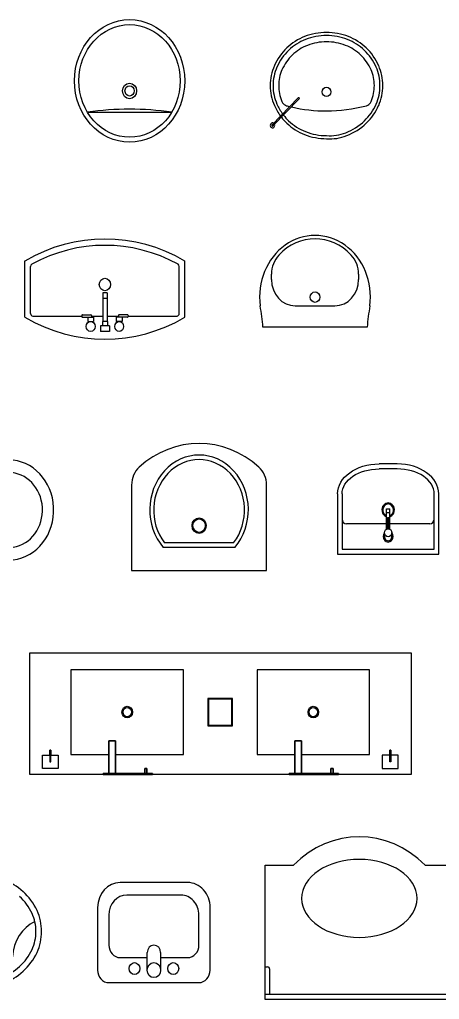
# Model space of a CAD drawing. Header units: inches. Extents: x -610279 to 716273, y -3458896 to 18603.
# Drawn here: x -47981 to 273643, y -3458896 to -2707341 of the extents above; entities that cross this region are included whole.
import ezdxf

# ---------------------------------------------------------------- set-up
doc = ezdxf.new("R2010")
doc.units = ezdxf.units.IN
doc.layers.add('6.Furniture', color=2, linetype='Continuous')
doc.layers.add('freecads.com', color=7, linetype='Continuous')
doc.styles.add('PL-01$0$Standard', font='ARIALN.TTF')

# ---------------------------------------------------------------- blocks, each defined once
blk = doc.blocks.new('bathroom blocks')
at = {"layer": 'freecads.com', "lineweight": -3}
for p, q in [((-2462.1, 18024.9), (-808.3, 18024.9)), ((-808.3, 18024.9), (-808.3, 17894.9)), ((-2462.1, 18004.9), (-808.3, 18004.9)), ((-828.3, 18004.9), (-828.3, 17904.9)), ((-808.3, 17894.9), (-818.3, 17894.9)), ((-808.3, 17894.9), (-808.3, 17488.4)), ((-1518.5, 17488.4), (-1751.9, 17488.4)), ((-808.3, 17488.4), (-933.8, 17488.4))]:
    blk.add_line(p, q, dxfattribs=at)
at = {"layer": 'freecads.com'}
for p, q in [((-113.7, 17957.8), (-513.7, 17957.8)), ((-563.7, 17907.8), (-563.7, 17657.8)), ((-343.7, 17837.8), (-343.7, 17907.8)), ((-283.7, 17907.8), (-283.7, 17837.8)), ((-63.7, 17657.8), (-63.7, 17907.8)), ((-343.7, 17857.8), (-463.7, 17857.8)), ((-163.7, 17857.8), (-283.7, 17857.8)), ((-513.7, 17807.8), (-513.7, 17687.8)), ((-113.7, 17687.8), (-113.7, 17807.8)), ((-433.7, 17607.8), (-193.7, 17607.8)), ((-463.7, 17557.8), (-163.7, 17557.8)), ((-1456.7, 16639.5), (-1456.7, 17126.7)), ((-1456.7, 17126.7), (238, 17126.7)), ((-1134.3, 17121.7), (-1134.3, 17126.7)), ((-1134.3, 17126.7), (-914.3, 17126.7)), ((-914.3, 17126.7), (-1134.3, 17126.7)), ((-1134.3, 17126.7), (-1134.3, 17121.7)), ((-1109.3, 17121.7), (-1134.3, 17121.7)), ((-1134.3, 17121.7), (-914.3, 17121.7)), ((-1109.3, 17101.7), (-1109.3, 17121.7)), ((-969.3, 17121.7), (-1099.3, 17121.7)), ((-1099.3, 17121.7), (-1099.3, 17101.7)), ((-969.3, 16991.7), (-969.3, 17121.7)), ((-914.3, 17121.7), (-939.3, 17121.7)), ((-939.3, 17121.7), (-939.3, 16991.7)), ((-914.3, 17126.7), (-914.3, 17121.7)), ((-914.3, 17121.7), (-914.3, 17126.7)), ((-307.8, 17121.7), (-307.8, 17126.7)), ((-307.8, 17126.7), (-87.8, 17126.7)), ((-87.8, 17126.7), (-307.8, 17126.7)), ((-307.8, 17126.7), (-307.8, 17121.7)), ((-282.8, 17121.7), (-307.8, 17121.7)), ((-307.8, 17121.7), (-87.8, 17121.7)), ((-282.8, 17101.7), (-282.8, 17121.7)), ((-142.8, 17121.7), (-272.8, 17121.7)), ((-272.8, 17121.7), (-272.8, 17101.7)), ((-142.8, 16991.7), (-142.8, 17121.7)), ((-87.8, 17121.7), (-112.8, 17121.7)), ((-112.8, 17121.7), (-112.8, 16991.7)), ((-87.8, 17126.7), (-87.8, 17121.7)), ((-87.8, 17121.7), (-87.8, 17126.7)), ((238, 17126.7), (238, 16639.5)), ((-1328.4, 17101.7, 0), (-1398.4, 17101.7, 0)), ((-1398.4, 17101.7, 0), (-1398.4, 17049.2, 0)), ((-1365.5, 17075.4, 0), (-1361.3, 17075.4, 0)), ((-1365.5, 17028.2, 0), (-1365.5, 17075.4, 0)), ((-1361.3, 17075.4, 0), (-1361.3, 17028.2, 0)), ((-1328.4, 17049.2, 0), (-1328.4, 17101.7, 0)), ((-1099.3, 17101.7), (-1109.3, 17101.7)), ((-272.8, 17101.7), (-282.8, 17101.7)), ((111.3, 17049.2, 0), (111.3, 17101.7, 0)), ((111.3, 17101.7, 0), (181.3, 17101.7, 0)), ((111.3, 17049.2, 0), (111.3, 17101.7, 0)), ((111.3, 17101.7, 0), (181.3, 17101.7, 0)), ((148.4, 17075.4, 0), (144.2, 17075.4, 0)), ((144.2, 17075.4, 0), (144.2, 17028.2, 0)), ((148.4, 17028.2, 0), (148.4, 17075.4, 0)), ((181.3, 17101.7, 0), (181.3, 17049.2, 0)), ((181.3, 17101.7, 0), (181.3, 17049.2, 0)), ((-1398.4, 17049.2, 0), (-1365.5, 17049.2, 0)), ((-1361.3, 17049.2, 0), (-1328.4, 17049.2, 0)), ((-969.3, 17046.7, 0), (-1271.8, 17046.7, 0)), ((-1271.8, 17046.7, 0), (-1271.8, 16707.7, 0)), ((-969.3, 17046.7, 0), (-1271.8, 17046.7, 0)), ((-1271.8, 17046.7, 0), (-1271.8, 16707.7, 0)), ((-771.8, 17046.7, 0), (-939.3, 17046.7, 0)), ((-771.8, 17046.7, 0), (-939.3, 17046.7, 0)), ((-771.8, 16707.7, 0), (-771.8, 17046.7, 0)), ((-771.8, 16707.7, 0), (-771.8, 17046.7, 0)), ((-142.8, 17046.7, 0), (-445.3, 17046.7, 0)), ((-445.3, 17046.7, 0), (-445.3, 16707.7, 0)), ((-142.8, 17046.7, 0), (-445.3, 17046.7, 0)), ((-445.3, 17046.7, 0), (-445.3, 16707.7, 0)), ((54.7, 17046.7, 0), (-112.8, 17046.7, 0)), ((54.7, 17046.7, 0), (-112.8, 17046.7, 0)), ((54.7, 16707.7, 0), (54.7, 17046.7, 0)), ((54.7, 16707.7, 0), (54.7, 17046.7, 0)), ((144.2, 17049.2, 0), (111.3, 17049.2, 0)), ((144.2, 17049.2, 0), (111.3, 17049.2, 0)), ((144.2, 17028.2, 0), (144.2, 17049.2, 0)), ((181.3, 17049.2, 0), (148.4, 17049.2, 0)), ((148.4, 17049.2, 0), (148.4, 17028.2, 0)), ((181.3, 17049.2, 0), (148.4, 17049.2, 0)), ((-1361.3, 17028.2, 0), (-1365.5, 17028.2, 0)), ((148.4, 17028.2, 0), (144.2, 17028.2, 0)), ((144.2, 17028.2, 0), (148.4, 17028.2, 0)), ((-939.3, 16991.7), (-969.3, 16991.7)), ((-112.8, 16991.7), (-142.8, 16991.7)), ((-1271.8, 16707.7, 0), (-771.8, 16707.7, 0)), ((-1271.8, 16707.7, 0), (-771.8, 16707.7, 0)), ((-445.3, 16707.7, 0), (54.7, 16707.7, 0)), ((-445.3, 16707.7, 0), (54.7, 16707.7, 0)), ((238, 16639.5), (-1456.7, 16639.5)), ((-1129.3, 16245), (-1579.3, 16245)), ((-1579.3, 16245), (-1579.3, 16005)), ((-1149.3, 16225), (-1559.3, 16225)), ((-1559.3, 16225), (-1559.3, 16005)), ((-1149.3, 16005), (-1149.3, 16225)), ((-1129.3, 16005), (-1129.3, 16245)), ((-1371.3, 16175), (-1370.3, 16158.9)), ((-1337.3, 16175), (-1338.3, 16158.9)), ((-1361.8, 16145.8), (-1361.8, 16064)), ((-1357.8, 16144.3), (-1357.8, 16099)), ((-1350.8, 16144.3), (-1350.8, 16099)), ((-1346.8, 16145.8), (-1346.8, 16064)), ((-1539.3, 16125), (-1361.8, 16125)), ((-1350.8, 16099), (-1357.8, 16099)), ((-1346.8, 16125), (-1169.3, 16125)), ((-1346.8, 16079), (-1361.8, 16079)), ((-1346.8, 16064), (-1361.8, 16064)), ((-1394.3, 15905), (-1314.3, 15905)), ((-1394.3, 15885), (-1314.3, 15885)), ((-1260.9, 15337.8), (-798.2, 15337.8)), ((-451.5, 15299), (-451.5, 15074)), ((-426.5, 15283.8), (-426.5, 15095.5)), ((-199.1, 15293.8), (-416.5, 15293.8)), ((-105.8, 15293.8), (-156, 15293.8)), ((-36.2, 15293.8), (-86.4, 15293.8)), ((224.3, 15293.8), (6.9, 15293.8)), ((234.3, 15283.8), (234.3, 15095.5)), ((259.3, 15299), (259.3, 15074)), ((-941.6, 15253.4), (-1117.5, 15253.4)), ((-1223, 15126.4), (-1223, 15147.8)), ((-836.1, 15147.8), (-836.1, 15126.4)), ((-842.5, 14534.4, 0), (-959, 14426.4, 0)), ((-838.5, 14530.1, 0), (-954.9, 14422.1, 0)), ((-18.6, 14479.3), (-392.8, 14479.3))]:
    blk.add_line(p, q, dxfattribs=at)
at = {"layer": 'freecads.com', "extrusion": (0, 0, -1)}
for p, q in [((-1109.3, 17101.7), (-1109.3, 17121.7)), ((-1109.3, 17121.7), (-1099.3, 17121.7)), ((-1099.3, 17121.7), (-1099.3, 17101.7)), ((-282.8, 17101.7), (-282.8, 17121.7)), ((-282.8, 17121.7), (-272.8, 17121.7)), ((-272.8, 17121.7), (-272.8, 17101.7)), ((-1328.4, 17101.7, 0), (-1398.4, 17101.7, 0)), ((-1398.4, 17101.7, 0), (-1398.4, 17049.2, 0)), ((-1328.4, 17049.2, 0), (-1328.4, 17101.7, 0)), ((-1099.3, 17101.7), (-1109.3, 17101.7)), ((-272.8, 17101.7), (-282.8, 17101.7)), ((-1398.4, 17049.2, 0), (-1365.5, 17049.2, 0)), ((-1365.5, 17049.2, 0), (-1365.5, 17028.2, 0)), ((-1361.3, 17028.2, 0), (-1361.3, 17049.2, 0)), ((-1361.3, 17049.2, 0), (-1328.4, 17049.2, 0)), ((-1365.5, 17028.2, 0), (-1361.3, 17028.2, 0))]:
    blk.add_line(p, q, dxfattribs=at)
at = {"layer": 'freecads.com', "ltscale": 100}
for p, q in [((-1099.3, 17121.7), (-1109.3, 17121.7)), ((-1109.3, 17121.7), (-1109.3, 17101.7)), ((-1099.3, 17101.7), (-1099.3, 17121.7)), ((-939.3, 17121.7), (-969.3, 17121.7)), ((-969.3, 17121.7), (-969.3, 16991.7)), ((-939.3, 16991.7), (-939.3, 17121.7)), ((-272.8, 17121.7), (-282.8, 17121.7)), ((-282.8, 17121.7), (-282.8, 17101.7)), ((-272.8, 17101.7), (-272.8, 17121.7)), ((-112.8, 17121.7), (-142.8, 17121.7)), ((-142.8, 17121.7), (-142.8, 16991.7)), ((-112.8, 16991.7), (-112.8, 17121.7)), ((-1109.3, 17101.7), (-1099.3, 17101.7)), ((-282.8, 17101.7), (-272.8, 17101.7)), ((-969.3, 16991.7), (-939.3, 16991.7)), ((-142.8, 16991.7), (-112.8, 16991.7))]:
    blk.add_line(p, q, dxfattribs=at)
at = {"layer": 'freecads.com', "ltscale": 150}
for p, q in [((-553.5, 16932.2), (-663.5, 16932.2)), ((-663.5, 16932.2), (-663.5, 16822.2)), ((-556.5, 16929.2), (-660.5, 16929.2)), ((-660.5, 16929.2), (-660.5, 16825.2)), ((-556.5, 16825.2), (-556.5, 16929.2)), ((-553.5, 16822.2), (-553.5, 16932.2)), ((-663.5, 16822.2), (-553.5, 16822.2)), ((-660.5, 16825.2), (-556.5, 16825.2))]:
    blk.add_line(p, q, dxfattribs=at)
at = {"layer": 'freecads.com', "extrusion": (-0.001992, -0.006482, 0.999977)}
for p, q in [((-214.4, 16310.9, 0.8), (-814.4, 16310.9, -0.4)), ((-814.4, 16310.9, -0.4), (-814.4, 15969.5, -2.6)), ((-214.4, 16310.9, 0.8), (-814.4, 16310.9, -0.4)), ((-814.4, 16310.9, -0.4), (-814.4, 15969.5, -2.6)), ((-214.4, 15969.5, -1.4), (-214.4, 16310.9, 0.8)), ((-214.4, 15969.5, -1.4), (-214.4, 16310.9, 0.8)), ((-673.5, 16219, -0.7), (-355.3, 16219, 0)), ((-673.5, 16219, -0.7), (-355.3, 16219, 0)), ((-667.8, 16200.6, -0.8), (-361, 16200.6, -0.2)), ((-667.8, 16200.6, -0.8), (-361, 16200.6, -0.2))]:
    blk.add_line(p, q, dxfattribs=at)
at = {"layer": 'freecads.com', "ltscale": 10}
for p, q in [((-115.9, 15333.4), (-115.9, 15355.3)), ((-115.9, 15355.3), (-76.3, 15355.3)), ((-115.9, 15333.4), (-115.9, 15355.3)), ((-115.9, 15355.3), (-76.3, 15355.3)), ((-76.3, 15333.4), (-76.3, 15355.3)), ((-76.3, 15333.4), (-76.3, 15355.3)), ((-172.6, 15315.8), (-146.3, 15315.8)), ((-172.6, 15298.2), (-172.6, 15315.8)), ((-146.3, 15298.2), (-146.3, 15315.8)), ((-115.9, 15333.4), (-76.3, 15333.4)), ((-115.9, 15333.4), (-76.3, 15333.4)), ((-107.1, 15315.8), (-107.1, 15333.4)), ((-107.1, 15315.8), (-107.1, 15333.4)), ((-107.1, 15315.8), (-85.1, 15315.8)), ((-107.1, 15315.8), (-85.1, 15315.8)), ((-105.7, 15201.6), (-105.8, 15315.8)), ((-86.4, 15201.6), (-86.4, 15315.8)), ((-85.1, 15315.8), (-85.1, 15333.4)), ((-85.1, 15315.8), (-85.1, 15333.4)), ((-19.6, 15315.8), (-45.9, 15315.8)), ((-45.9, 15298.2), (-45.9, 15315.8)), ((-19.6, 15298.2), (-19.6, 15315.8)), ((-199.1, 15292.1), (-199.1, 15295.6)), ((-196.4, 15298.2), (-146.3, 15298.2)), ((-196.4, 15289.4), (-158.6, 15289.5)), ((-156, 15292.1), (-156, 15298.2)), ((4.2, 15298.2), (-45.9, 15298.2)), ((-36.2, 15292.1), (-36.2, 15298.2)), ((4.2, 15289.4), (-33.6, 15289.5)), ((6.9, 15292.1), (6.9, 15295.6)), ((-105.7, 15223.6), (-86.4, 15223.6)), ((-105.7, 15201.6), (-86.4, 15201.6))]:
    blk.add_line(p, q, dxfattribs=at)
at = {"layer": 'freecads.com'}
for centre, radius in [((-313.7, 17907.8), 30), ((-399.9, 17901.8), 24), ((-227.5, 17901.8), 24), ((-1021.8, 16876.7, 0), 18.8), ((-195.3, 16876.7, 0), 18.8), ((-1354.3, 16160), 16), ((-514.4, 16131.6, -0.5), 31.1), ((-514.4, 16131.6, -0.5), 27.2), ((-1029.5, 15218.2), 21.1), ((-96.1, 15167.9), 25), ((-205.7, 14354.3), 245), ((-205.7, 14354.3), 225), ((-1080.5, 14398.4, 0), 18.7), ((-205.7, 14394.3), 31), ((-205.7, 14394.3), 20.5)]:
    blk.add_circle(centre, radius, dxfattribs=at)
at = {"layer": 'freecads.com', "ltscale": 20}
for centre in [(-1021.8, 16876.7, 0), (-195.3, 16876.7, 0)]:
    blk.add_circle(centre, 23.4, dxfattribs=at)
at = {"layer": 'freecads.com'}
for centre, radius, start, end in [((-513.7, 17907.8), 50, 90.0002, 180.0002), ((-113.7, 17907.8), 50, 0.0002, 90.0002), ((445.2, 17691), 284.2, 108.4102, 128.7846), ((445.2, 17691), 259.2, 108.4102, 128.7846), ((414.6, 17729.1), 235.3, 128.7846, 152.7306), ((-463.7, 17807.8), 50, 90.0002, 180.0002), ((-163.7, 17807.8), 50, 0.0002, 90.0002), ((414.6, 17729.1), 210.3, 128.7846, 152.7306), ((-313.7, 17837.8), 30, 180.0002, 0.0002), ((367.4, 17753.4), 182.2, 152.7306, 180.0002), ((367.4, 17753.4), 157.2, 152.7306, 180.0002), ((149.3, 17866.5), 166.3, 293.3424, 355.8488), ((367.4, 17753.4), 182.2, 180.0002, 207.2698), ((367.4, 17753.4), 157.2, 180.0002, 207.2698), ((-433.7, 17687.8), 80, 180.0002, 270.0002), ((-193.7, 17687.8), 80, 270.0002, 0.0002), ((414.6, 17777.7), 235.3, 207.2698, 231.2158), ((414.6, 17777.7), 210.3, 207.2698, 231.2158), ((-463.7, 17657.8), 100, 180.0002, 270.0002), ((-163.7, 17657.8), 100, 270.0002, 0.0002), ((445.2, 17815.9), 284.2, 231.2158, 251.5902), ((331.4, 16069.1), 200, 95.7392, 84.2609), ((-514.4, 16068.5, -0.7), 219, 136.5759, 43.4241), ((331.4, 16069.1), 150, 97.6625, 82.338), ((-1354.3, 16175), 22, 316.6571, 223.3429), ((-1354.3, 16175), 17, 352.6244, 187.3756), ((-514.4, 16069.6, -0.8), 201.7, 139.5066, 40.4934), ((-1539.3, 16105), 20, 90, 180), ((-1354.3, 16069), 28, 105.5368, 74.4632), ((-1169.3, 16105), 20, 0, 90), ((-1354.3, 16069), 24, 108.21, 71.79), ((-722.1, 15969.5, -2.6), 92.3, 180.001, 230.9225), ((-306.7, 15969.5, -2.6), 92.3, 309.0775, 359.999), ((-514.4, 16225.2, -3), 421.8, 230.9222, 309.0778), ((-96.1, 14621.8), 764.8, 62.311, 117.689), ((-1961.5, 15400.1), 703.4, 347.9596, 354.9168), ((-97.6, 15400.1), 703.4, 185.0832, 192.0404), ((-416.5, 15283.8), 10, 90, 180), ((-196.5, 15295.7), 2.54, 87.8706, 182.1386), ((-196.5, 15292), 2.54, 177.8614, 272.1294), ((-158.5, 15292), 2.54, 267.8706, 2.1386), ((-33.7, 15292), 2.54, 177.8614, 272.1294), ((4.3, 15295.7), 2.54, 357.8614, 92.1294), ((4.3, 15292), 2.54, 267.8706, 2.1386), ((224.3, 15283.8), 10, 0, 90), ((-1029.5, 15218.2), 246.2, 171.7868, 8.2132), ((-1117.5, 15147.8), 105.5, 90, 180), ((-941.6, 15147.8), 105.5, 0, 90), ((-1117.5, 15126.4), 105.5, 180, 226.2352), ((-941.6, 15126.4), 105.5, 313.7648, 0), ((-416.5, 15095.5), 10, 180, 243.9504), ((-96.1, 15751), 739.6, 243.9504, 296.0496), ((224.3, 15095.5), 10, 296.0496, 0), ((-1029.5, 15218.2), 232.6, 226.2352, 313.7648), ((-96.1, 15751), 764.6, 242.3013, 297.6987), ((-1078.8, 14313.2, 0), 275.5, 109.3962, 130.3645), ((-1095.6, 14360.8, 0), 225.1, 86.1662, 109.3962), ((-1095.6, 14360.8, 0), 212.6, 86.0538, 109.3962), ((-1080.5, 14292, 0), 280.8, 70.6038, 90.0856), ((-1080.5, 14292, 0), 293.3, 70.6038, 90), ((-1066.6, 14331.6, 0), 251.4, 49.6355, 70.6038), ((-1078.8, 14313.2, 0), 263, 109.3962, 130.3645), ((-1066.6, 14331.6, 0), 238.9, 49.6355, 70.6038), ((-840.5, 14532.2, 0), 9.93, 240.138, 205.5379), ((-840.5, 14532.2, 0), 2.95, 312.8379, 132.8379), ((-1115.9, 14356.8, 0), 218.3, 130.3645, 154.0196), ((-1115.9, 14356.8, 0), 205.8, 130.3645, 154.0196), ((-1045.2, 14356.8, 0), 205.8, 40.7327, 49.6355), ((-1045.2, 14356.8, 0), 218.3, 40.8533, 49.6355), ((-1045.2, 14356.8, 0), 218.3, 25.9804, 39.3016), ((-1149, 14372.9, 0), 181.5, 154.0196, 180), ((-1250, 14422.8, 0), 31.7, 105.5397, 143.3957), ((-1081.2, 13713.1, 0), 761.2, 89.8909, 103.4748), ((-1079.9, 13713.1, 0), 761.2, 78.2264, 90.1091), ((-1079.9, 13713.1, 0), 761.2, 76.5252, 77.683), ((-911, 14422.8, 0), 31.7, 36.6043, 74.4603), ((-1045.2, 14356.8, 0), 205.8, 25.9804, 39.0865), ((-1012.1, 14372.9, 0), 181.5, 0, 25.9804), ((-205.7, 15957.7), 1490.2, 262.7879, 277.2121), ((-1149, 14372.9, 0), 169, 154.0196, 180), ((-1149, 14372.9, 0), 144, 154.0196, 180), ((-1115.9, 14356.8, 0), 180.8, 151.9867, 154.0196), ((-956.9, 14424.3, 0), 2.95, 132.8379, 312.8379), ((-1045.2, 14356.8, 0), 180.8, 25.9804, 28.0133), ((-1012.1, 14372.9, 0), 144, 0, 25.9804), ((-1012.1, 14372.9, 0), 169, 0, 25.9804), ((-1149, 14372.9, 0), 181.5, 180, 205.9804), ((-1149, 14372.9, 0), 169, 180, 205.9804), ((-1149, 14372.9, 0), 144, 180, 205.9804), ((-1012.1, 14372.9, 0), 144, 334.0196, 0), ((-1012.1, 14372.9, 0), 169, 334.0196, 0), ((-1012.1, 14372.9, 0), 181.5, 334.0196, 0), ((-1115.9, 14389, 0), 218.3, 205.9804, 229.6355), ((-1115.9, 14389, 0), 205.8, 205.9804, 229.6355), ((-1115.9, 14389, 0), 180.8, 205.9804, 229.6355), ((-1045.2, 14389, 0), 180.8, 310.3645, 334.0196), ((-1045.2, 14389, 0), 205.8, 310.3645, 334.0196), ((-1045.2, 14389, 0), 218.3, 310.3645, 334.0196), ((-1094.5, 14414.2, 0), 251.4, 229.6355, 250.6038), ((-1094.5, 14414.2, 0), 238.9, 229.6355, 250.6038), ((-1094.5, 14414.2, 0), 213.9, 229.6355, 250.6038), ((-1066.6, 14414.2, 0), 213.9, 289.3962, 310.3645), ((-1066.6, 14414.2, 0), 238.9, 289.3962, 310.3645), ((-1066.6, 14414.2, 0), 251.4, 289.3962, 310.3645), ((-1080.5, 14453.8, 0), 293.3, 250.6038, 270), ((-1080.5, 14453.8, 0), 280.8, 250.6038, 270), ((-1080.5, 14453.8, 0), 255.8, 250.6038, 270), ((-1080.5, 14453.8, 0), 255.8, 270, 289.3962), ((-1080.5, 14453.8, 0), 280.8, 270, 289.3962), ((-1080.5, 14453.8, 0), 293.3, 270, 289.3962)]:
    blk.add_arc(centre, radius, start, end, dxfattribs=at)
at = {"layer": 'freecads.com', "lineweight": -3}
for centre, radius, start, end in [((-818.3, 17904.9), 10, 180, 270), ((-1226.1, 17808.2), 433.3, 227.5597, 312.4401)]:
    blk.add_arc(centre, radius, start, end, dxfattribs=at)
at = {"layer": 'freecads.com', "lineweight": -3, "extrusion": (0, 0, -1)}
blk.add_ellipse((-1226.1, 17621.2), major_axis=(-256.6, 0), ratio=0.606991, dxfattribs=at)
at = {"layer": 'freecads.com'}
for major_axis, ratio, start_param, end_param in [((-185, 0), 0.648649, 0, 1.570796), ((165, 0), 0.606061, 3.141593, 4.712389)]:
    blk.add_ellipse((-1394.3, 16005), major_axis=major_axis, ratio=ratio, start_param=start_param, end_param=end_param, dxfattribs=at)
at = {"layer": 'freecads.com', "extrusion": (0, 0, -1)}
for major_axis, ratio, start_param, end_param in [((-165, 0), 0.606061, 3.141593, 4.712389), ((185, 0), 0.648649, 0, 1.570796)]:
    blk.add_ellipse((-1314.3, 16005), major_axis=major_axis, ratio=ratio, start_param=start_param, end_param=end_param, dxfattribs=at)
at = {"layer": 'freecads.com', "ltscale": 10}
blk.add_ellipse((-159.5, 15335.5), major_axis=(-14, 14), ratio=1, start_param=1.570876470536553, end_param=7.854061777716138, dxfattribs=at)
at = {"layer": 'freecads.com', "ltscale": 10, "extrusion": (6.99549e-28, 1.2368e-25, -1)}
blk.add_ellipse((-32.7, 15335.5), major_axis=(14, 14), ratio=1, start_param=1.570876470536553, end_param=7.854061777716138, dxfattribs=at)
at = {"layer": 'freecads.com', "style": 'PL-01$0$Standard', "flags": 8}
for tag, p in [('MODELNUMBER', (515.5, 11335.7)), ('TRADENAME', (515.5, 11335.7)), ('PRODUCT', (515.5, 11335.6)), ('MATERIAL', (515.5, 11335.6))]:
    blk.add_attdef(tag, p, '', height=0.0254, dxfattribs=at)

msp = doc.modelspace()

# ---------------------------------------------------------------- block references
at = {"layer": '6.Furniture', "xscale": -172.477860637242, "yscale": -191.938897149721, "zscale": 172.477860637242}
msp.add_blockref('bathroom blocks', (804.83049, 778.78587), dxfattribs=at)

doc.saveas('drawing.dxf')
